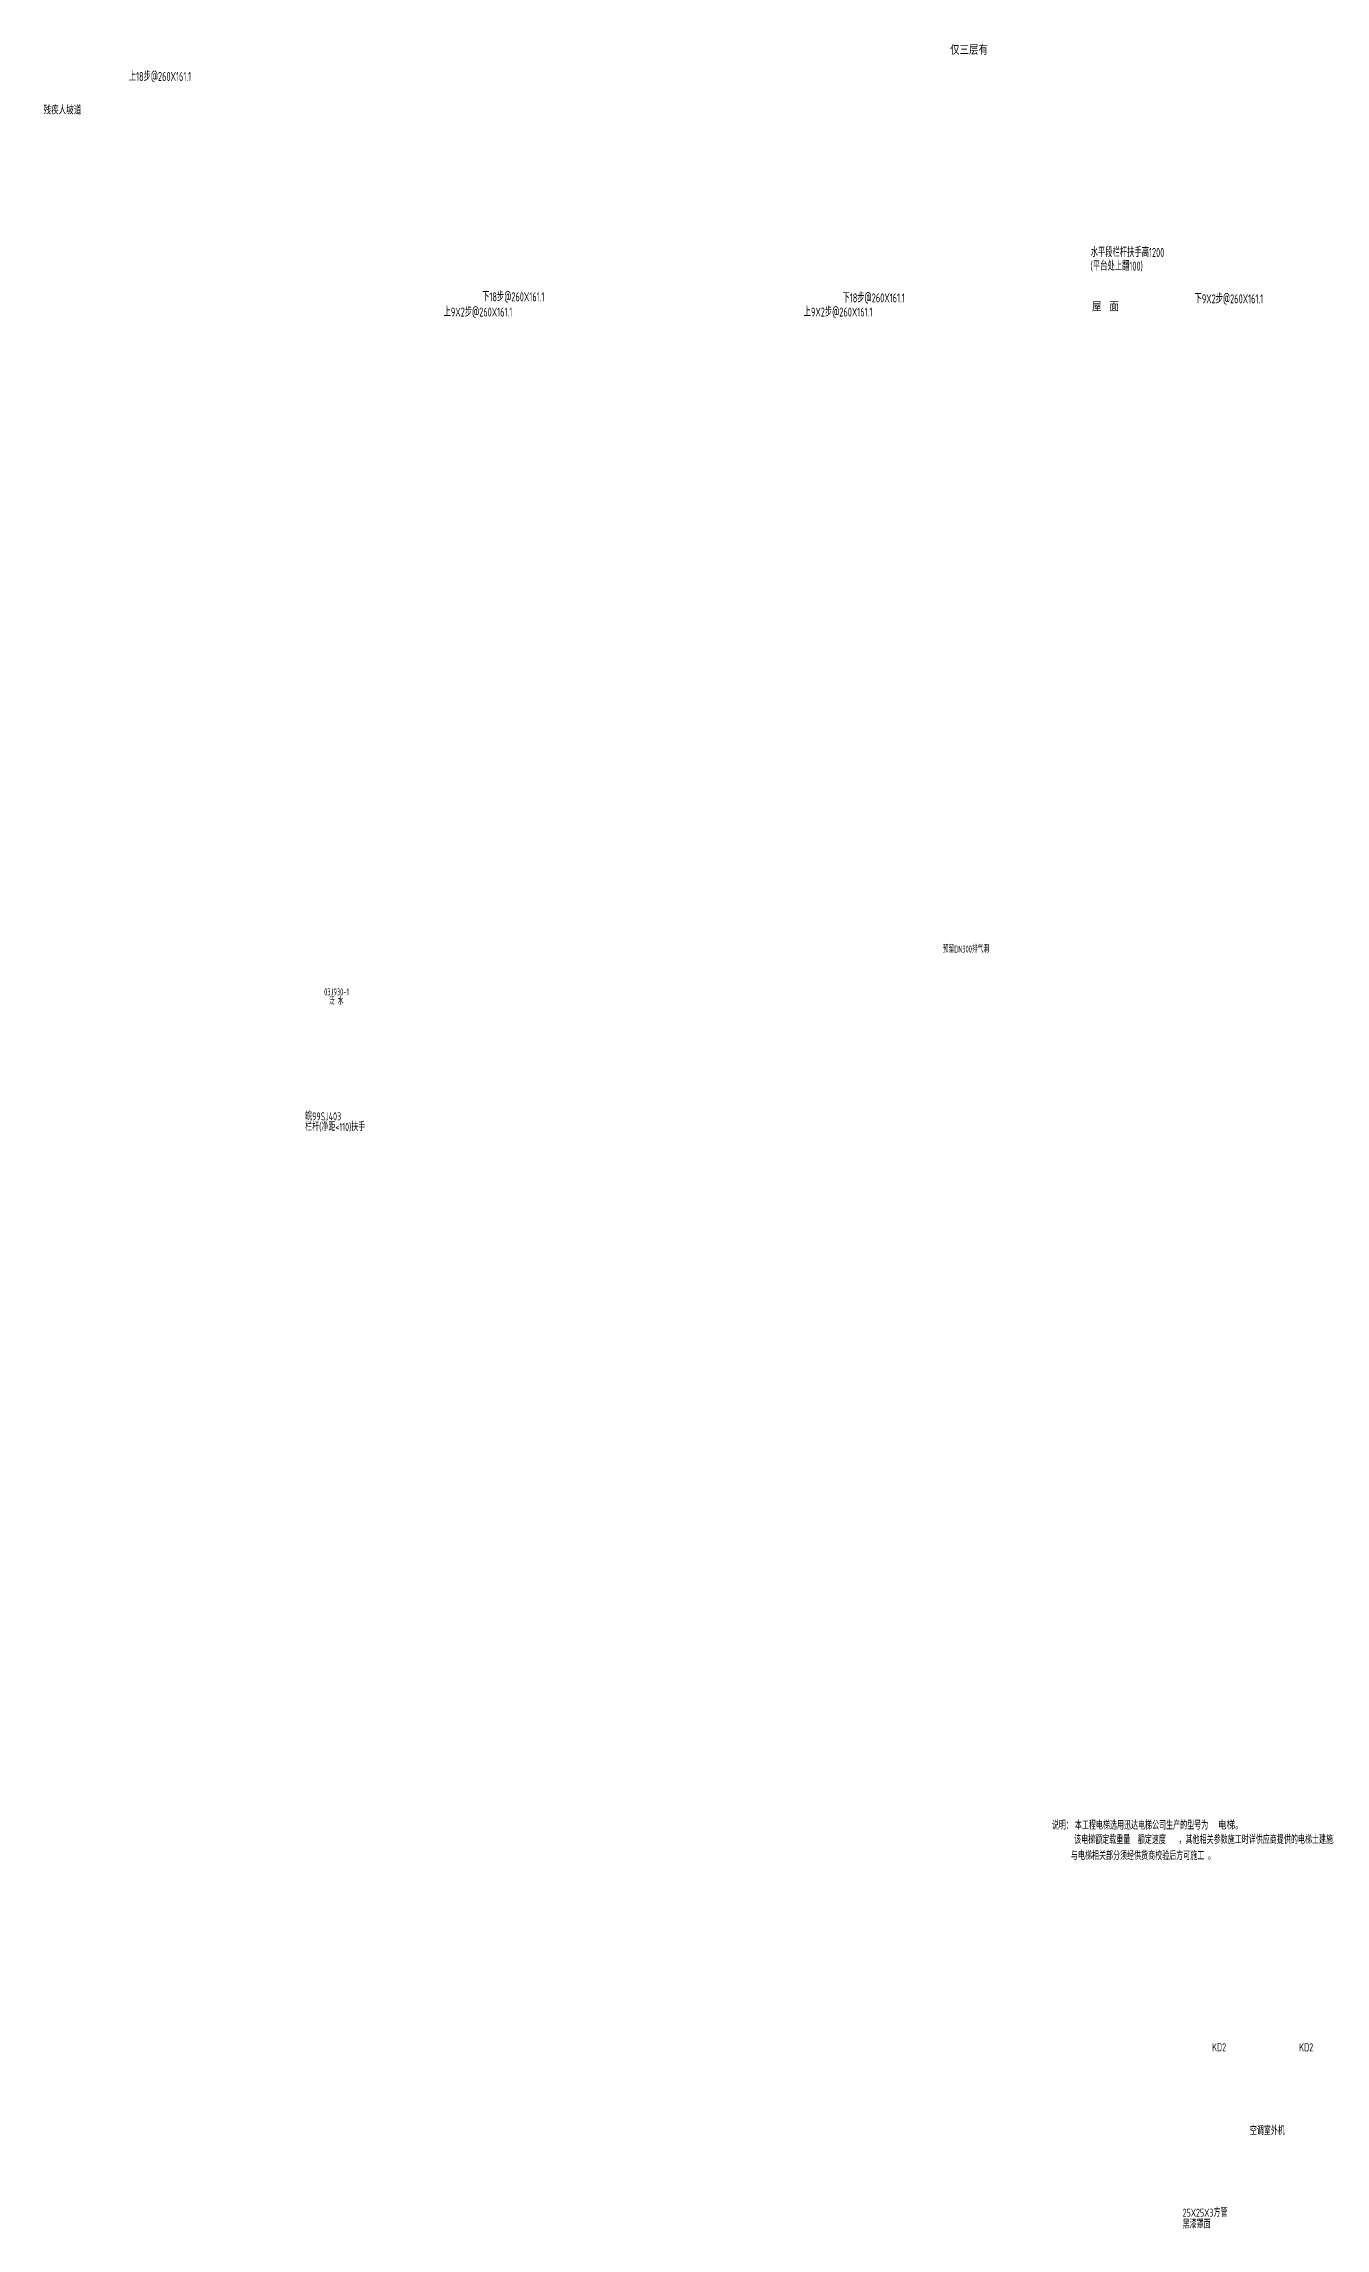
# Model space of a CAD drawing. Extents: x -726032 to 135930, y -151624 to 587044.
# Drawn here: x 71866 to 135930, y 122783 to 231999 of the extents above; entities that cross this region are included whole.
import ezdxf

# ---------------------------------------------------------------- set-up
doc = ezdxf.new("R2010")
doc.units = 0
doc.header["$LTSCALE"] = 1000
doc.header["$MEASUREMENT"] = 0
doc.linetypes.add('DASH', pattern=[0.35, 0.25, -0.1])
for name, color, linetype in [('PUB_TEXT', 142, 'CONTINUOUS'), ('TEXT', 7, 'CONTINUOUS'), ('引线', 213, 'CONTINUOUS'), ('空调', 245, 'CONTINUOUS')]:
    doc.layers.add(name, color=color, linetype=linetype)
doc.styles.add('_HZTXT', font='isocp.shx', dxfattribs={"width": 0.8, "bigfont": 'hztxt.shx'})

msp = doc.modelspace()

# ---------------------------------------------------------------- texts
at = {"layer": 'PUB_TEXT', "style": '_HZTXT'}
for s, height, width, p in [('仅三层有', 500, 0.7, (117174.6, 231447)), ('上18步@260X161.1', 450, 0.6, (76118.1, 230136.2)), ('残疾人坡道', 400, 0.7, (71857, 228464.6)), ('水平段栏杆扶手高1200', 450, 0.6, (124200.2, 221336.8)), ('(平台处上翻100)', 450, 0.6, (124200.2, 220653.4)), ('下18步@260X161.1', 450, 0.6, (93780.6, 219118.5)), ('下18步@260X161.1', 450, 0.6, (111794.6, 219064.9)), ('下9X2步@260X161.1', 450, 0.6, (129390.9, 219018.7)), ('上9X2步@260X161.1', 450, 0.6, (91854.7, 218357.9)), ('上9X2步@260X161.1', 450, 0.6, (109854.7, 218357.9)), ('屋  面', 500, 0.7, (124266.9, 218614)), ('预留DN300排气洞', 350, 0.6, (116813.6, 186560.9)), ('03J930-1', 350, 0.6, (85883.1, 184418.6)), ('泛 水', 350, 0.6, (86136.7, 183962.1)), ('栏杆(净距<110)扶手', 400, 0.65, (84934.2, 177645.5)), ('皖99SJ403', 400, 0.65, (84934.2, 178172.1))]:
    msp.add_text(s, height=height, dxfattribs=dict(at, width=width)).set_placement(p)
at = {"layer": 'TEXT', "style": '_HZTXT'}
for s, width, p in [('说明：', 0.65, (122259.8, 142720)), ('本工程电梯选用迅达电梯公司生产的型号为', 0.65, (123409, 142720)), ('电梯。', 0.8, (130561.5, 142720)), (' 该电梯额定载重量', 0.65, (123188.2, 142002.2)), ('额定速度', 0.65, (126557.1, 142002.2)), (' ，其他相关参数施工时详供应商提供的电梯土建施工图预埋铁件。', 0.65, (128410.9, 142002.2)), ('与电梯相关部分须经供货商校验后方可施工 。', 0.65, (123213.2, 141199.4))]:
    msp.add_text(s, height=400, dxfattribs=dict(at, width=width)).set_placement(p)
at = {"layer": '引线', "style": '_HZTXT', "width": 0.65}
for s, p in [('空调室外机', (132154.4, 127449.2, 3840)), ('25X25X3方管', (128798.6, 123362.1, 3840)), ('黑漆罩面', (128798.6, 122784.9, 3840))]:
    msp.add_text(s, height=400, dxfattribs=at).set_placement(p)
at = {"layer": '空调', "linetype": 'DASH', "ltscale": 0.5, "style": '_HZTXT', "width": 0.7}
for p in [(130268.3, 131633, 3840), (134623.4, 131633, 3840)]:
    msp.add_text('KD2', height=400, dxfattribs=at).set_placement(p)

doc.saveas('drawing.dxf')
